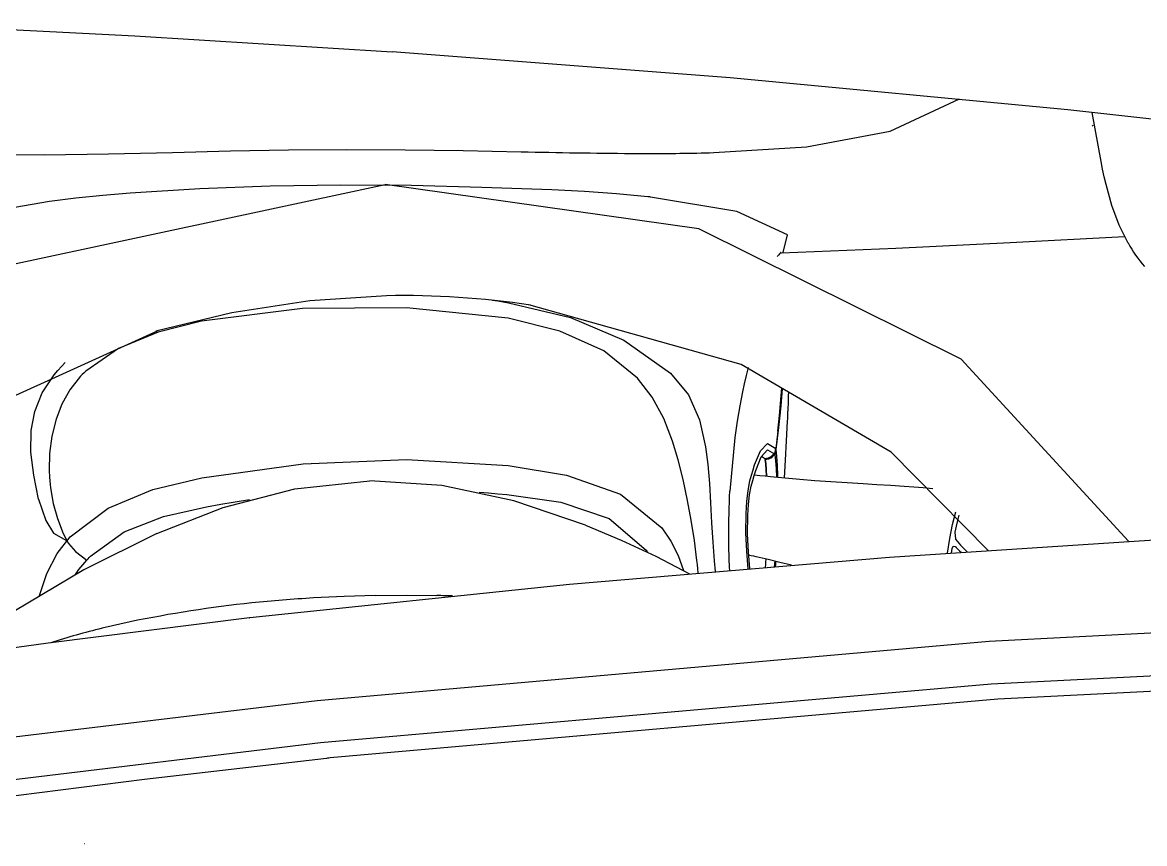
# Model space of a CAD drawing. Header units: millimetres. Extents: x 793 to 3159, y 750 to 2095.
# Drawn here: x 1316.7007 to 1316.9904, y 992.7359 to 992.9479 of the extents above; entities that cross this region are included whole.
import ezdxf

# ---------------------------------------------------------------- set-up
doc = ezdxf.new("R2010")
doc.units = ezdxf.units.MM
doc.linetypes.add('XR-CASETA$0$CONTINUA', pattern=[0])
doc.layers.add('XR-CASETA$0$A-AUTOS', color=8, linetype='Continuous')

# ---------------------------------------------------------------- blocks, each defined once
blk = doc.blocks.new('XR-CASETA$0$A$C75246685')
for p, q in [((-4.725283902572642, -0.1853569784714466), (-4.71750925257254, -0.3584328384712592)), ((-4.732549842572666, -0.3605567084712504), (-4.740398962572612, -0.186414108471439)), ((-4.729228612572684, -0.1861978884714119), (-4.721439002572537, -0.3600870484712857)), ((-4.859401952572512, -0.2522894984713559), (-4.869599402572362, -0.3394583884712858)), ((-4.759257292572669, -0.3033708884713349), (-4.754278352572669, -0.3861888884712528)), ((-4.835121552572558, -0.3240946184713209), (-4.839787992572496, -0.3263472684713236)), ((-4.758127232572519, -0.3244580784712809), (-4.805348602572507, -0.3673876184712697)), ((-4.839787992572496, -0.3263472684713236), (-4.844849032572369, -0.3281972484712981)), ((-4.835412992572514, -0.3545352884712827), (-4.836838172572583, -0.3249986984713189)), ((-4.852230012572476, -0.3301700584712819), (-4.854226782572481, -0.3305826484712782)), ((-4.850243932572425, -0.3297086284713089), (-4.852230012572476, -0.3301700584712819)), ((-4.844849032572369, -0.3281972484712981), (-4.850243932572425, -0.3297086284713089)), ((-4.86467783257251, -0.3324161484713102), (-4.868900852572437, -0.3331426184712711)), ((-4.865576872572432, -0.3331613884713249), (-4.865315642572455, -0.3330060584712839)), ((-4.860454802572462, -0.3316861684712933), (-4.86467783257251, -0.3324161484713102)), ((-4.856232092572441, -0.3309522184713103), (-4.860454802572462, -0.3316861684712933)), ((-4.854226782572481, -0.3305826484712782), (-4.856232092572441, -0.3309522184713103)), ((-4.869599402572362, -0.3394583884712858), (-4.878409212572363, -0.4266165884712052)), ((-4.834163302572391, -0.3840732584712612), (-4.835412992572514, -0.3545352884712827)), ((-4.71750925257254, -0.3584328384712592), (-4.703377172572687, -0.5309540484711022)), ((-4.755967192572483, -0.3606946484712523), (-4.781446012572473, -0.3856105784712724)), ((-4.718258152572502, -0.5341632784711408), (-4.732549842572666, -0.3605567084712504)), ((-4.721439002572537, -0.3600870484712857), (-4.707253812572503, -0.5334090384710919)), ((-4.864374182572532, -0.3853578884712476), (-4.872596222572497, -0.3673978384712484)), ((-4.805348602572507, -0.3673876184712697), (-4.839441312572375, -0.4349533784711923)), ((-4.758919462572633, -0.3691222384712489), (-4.757347502572542, -0.367848738471281)), ((-4.757347502572542, -0.367848738471281), (-4.755618382572607, -0.3661370084712701)), ((-4.755887542572622, -0.3680672384712409), (-4.755517672572637, -0.3676911084712913)), ((-4.762700292572503, -0.369851758471242), (-4.765952242572552, -0.3689485884712838)), ((-4.765125822572485, -0.3681999884712752), (-4.763750702572565, -0.3685884784712528)), ((-4.763750702572565, -0.3685884784712528), (-4.762282502572474, -0.3689548484712475)), ((-4.759061072572536, -0.3706047784712894), (-4.762700292572503, -0.369851758471242)), ((-4.762282502572474, -0.3689548484712475), (-4.760739842572661, -0.3692943584712509)), ((-4.760739842572661, -0.3692943584712509), (-4.758919462572633, -0.3691222384712489)), ((-4.755290922572498, -0.3711601984712445), (-4.759061072572536, -0.3706047784712894)), ((-4.757135712572676, -0.3697339584712438), (-4.757060032572667, -0.3692052384712667)), ((-4.75655099257267, -0.3700017484712532), (-4.757135712572676, -0.3697339584712438)), ((-4.757060032572667, -0.3692052384712667), (-4.757034092572552, -0.3691779284712595)), ((-4.757034092572552, -0.3691779284712595), (-4.757006932572609, -0.3691495484712561)), ((-4.757006932572609, -0.3691495484712561), (-4.756977942572461, -0.3691200984712566)), ((-4.756977942572461, -0.3691200984712566), (-4.756947422572579, -0.3690895784712609)), ((-4.756947422572579, -0.3690895784712609), (-4.756914762572591, -0.3690581484712823)), ((-4.756914762572591, -0.3690581484712823), (-4.756880582572534, -0.3690256484712506)), ((-4.756880582572534, -0.3690256484712506), (-4.756844572572503, -0.3689920784712797)), ((-4.756844572572503, -0.3689920784712797), (-4.756806732572499, -0.3689574384712557)), ((-4.756806732572499, -0.3689574384712557), (-4.756318452572599, -0.3684863984712763)), ((-4.755355012572521, -0.3701859284712725), (-4.75655099257267, -0.3700017484712532)), ((-4.756318452572599, -0.3684863984712763), (-4.755887542572622, -0.3680672384712409)), ((-4.772302642572527, -0.3773708284712427), (-4.772079562572457, -0.3749088284712627)), ((-4.772515662572573, -0.3798299384712607), (-4.772302642572527, -0.3773708284712427)), ((-4.772967322572526, -0.3858261784712624), (-4.772717992572439, -0.3822858384712333)), ((-4.772717992572439, -0.3822858384712333), (-4.772515662572573, -0.3798299384712607)), ((-4.86043588257246, -0.406956708471256), (-4.864374182572532, -0.3853578884712476)), ((-4.833139132572454, -0.4136159484712323), (-4.834163302572391, -0.3840732584712612)), ((-4.781446012572473, -0.3856105784712724), (-4.804363192572623, -0.4241786884711872)), ((-4.77319498257259, -0.3893555384712215), (-4.772967322572526, -0.3858261784712624)), ((-4.754278352572669, -0.3861888884712528), (-4.747791232572466, -0.4688948784711613)), ((-4.773401582572546, -0.3928714684712702), (-4.77319498257259, -0.3893555384712215)), ((-4.773686312572521, -0.3970297984712658), (-4.773401582572546, -0.3928714684712702)), ((-4.773984472572578, -0.4011923984712383), (-4.773686312572521, -0.3970297984712658)), ((-4.774296662572509, -0.4053578884712295), (-4.773984472572578, -0.4011923984712383)), ((-4.774640292572598, -0.4091791484712246), (-4.774296662572509, -0.4053578884712295)), ((-4.859089142572543, -0.4309448984712106), (-4.86043588257246, -0.406956708471256)), ((-4.775003452572606, -0.4129889684712396), (-4.774640292572598, -0.4091791484712246)), ((-4.837784212572501, -0.4120481084712253), (-4.843851722572594, -0.4250835384712275)), ((-4.83318613257245, -0.4131909884712002), (-4.837784212572501, -0.4120481084712253)), ((-4.83321298257249, -0.4137822684712376), (-4.833211462572421, -0.4137839484712061)), ((-4.833211462572421, -0.4137839484712061), (-4.833206572572522, -0.4137894384712411)), ((-4.833206572572522, -0.4137894384712411), (-4.833198032572569, -0.4137990484712475)), ((-4.833198032572569, -0.4137990484712475), (-4.833184602572487, -0.4138132484712003)), ((-4.833184602572487, -0.4138132484712003), (-4.833165682572483, -0.4138324684712132)), ((-4.833165682572483, -0.4138324684712132), (-4.833139742572598, -0.413857648471236)), ((-4.833114112572387, -0.4139374484712164), (-4.833139742572598, -0.4136118284712041)), ((-4.833139742572598, -0.413857648471236), (-4.833105872572446, -0.4138895384712385)), ((-4.833105872572446, -0.4138895384712385), (-4.833061922572483, -0.4139295184712353)), ((-4.795240882572557, -0.4139719384712351), (-4.79813495805763, -0.4136969785104725)), ((-4.793613982572537, -0.4139594184712508), (-4.798032792020649, -0.4135250397748962)), ((-4.796175322572593, -0.4119844784712257), (-4.797090612599163, -0.4119394136390895)), ((-4.794474882572444, -0.4120665684712037), (-4.796175322572593, -0.4119844784712257)), ((-4.791147552572624, -0.414392768471231), (-4.795240882572557, -0.4139719384712351)), ((-4.792752472572488, -0.4121500384712533), (-4.794474882572444, -0.4120665684712037)), ((-4.787987462572459, -0.4145810684712217), (-4.793613982572537, -0.4139594184712508)), ((-4.792428682572449, -0.4121659084712235), (-4.792752472572488, -0.4121500384712533)), ((-4.79210397257259, -0.412181928471199), (-4.792428682572449, -0.4121659084712235)), ((-4.791778962572493, -0.4121979484712313), (-4.79210397257259, -0.412181928471199)), ((-4.791074922572419, -0.412232888471209), (-4.791778962572493, -0.4121979484712313)), ((-4.790369662572517, -0.4122684484712238), (-4.791074922572419, -0.412232888471209)), ((-4.789663482572563, -0.4123042984712413), (-4.790369662572517, -0.4122684484712238)), ((-4.784541412572593, -0.4125868984712327), (-4.789663482572563, -0.4123042984712413)), ((-4.779610692572647, -0.4128894784712145), (-4.784541412572593, -0.4125868984712327)), ((-4.775022982572522, -0.413187938471225), (-4.779610692572647, -0.4128894784712145)), ((-4.775387662572597, -0.4167879484712387), (-4.775003452572606, -0.4129889684712396)), ((-4.752459202572595, -0.4115082484712218), (-4.753201692572588, -0.4145296484712447)), ((-4.787057282572619, -0.4148474884712244), (-4.791147552572624, -0.414392768471231)), ((-4.78236673257254, -0.4152761084712039), (-4.787987462572459, -0.4145810684712217)), ((-4.787057282572619, -0.4148474884712244), (-4.782627652572613, -0.4153781884712373)), ((-4.783897492572463, -0.4175064784712106), (-4.782627652572613, -0.4153781884712373)), ((-4.782151892572641, -0.4154396784712447), (-4.782627652572613, -0.4153781884712373)), ((-4.780500882572482, -0.4150885684712478), (-4.782372222572462, -0.4152770184712438)), ((-4.781897062572511, -0.4153397284711958), (-4.78236673257254, -0.4152761084712039)), ((-4.782250462572505, -0.4175325784712243), (-4.781220182572611, -0.4156857984712304)), ((-4.78167947257259, -0.4155303184712409), (-4.782151892572641, -0.4154396784712447)), ((-4.781429532572587, -0.4154309784712212), (-4.781897062572511, -0.4153397284711958)), ((-4.781220182572611, -0.4156856484712251), (-4.78167947257259, -0.4155303184712409)), ((-4.780975432572519, -0.4155834184712433), (-4.781429532572587, -0.4154309784712212)), ((-4.78122110257243, -0.4158931684712286), (-4.781220792572526, -0.4158634184712185)), ((-4.78122110257243, -0.4159227684712335), (-4.78122110257243, -0.4158931684712286)), ((-4.780533842572481, -0.4165698984712379), (-4.78122110257243, -0.4159227684712335)), ((-4.781220792572526, -0.4158338084712057), (-4.781220492572515, -0.4158042084712008)), ((-4.781220792572526, -0.4158634184712185), (-4.781220792572526, -0.4158338084712057)), ((-4.781220492572515, -0.415745008471248), (-4.781220182572611, -0.4157152484712299)), ((-4.781220492572515, -0.4157746084711961), (-4.781220492572515, -0.415745008471248)), ((-4.781220492572515, -0.4158042084712008), (-4.781220492572515, -0.4157746084711961)), ((-4.781220182572611, -0.4157152484712299), (-4.781220182572611, -0.4156856484712251)), ((-4.779398592572647, -0.4153978684712172), (-4.780975432572519, -0.4155834184712433)), ((-4.780966892572564, -0.4158280184712169), (-4.780975432572519, -0.4155834184712433)), ((-4.780289092572616, -0.4164516384712158), (-4.780966892572564, -0.4158280184712169)), ((-4.780180762572512, -0.41730292847123), (-4.780533842572481, -0.4165698984712379)), ((-4.778193152572499, -0.4149666584712293), (-4.780500882572482, -0.4150885684712478)), ((-4.779954322572507, -0.4171568984712338), (-4.780289092572616, -0.4164516384712158)), ((-4.779812712572606, -0.4181430784712177), (-4.779954322572507, -0.4171568984712338)), ((-4.777459202572458, -0.4152670984712188), (-4.779398592572647, -0.4153978684712172)), ((-4.775552152572458, -0.4149047084711981), (-4.778193152572499, -0.4149666584712293)), ((-4.775223482572641, -0.4151915684712151), (-4.777459202572458, -0.4152670984712188)), ((-4.775507602572474, -0.4149042484712311), (-4.775552152572458, -0.4149047084711981)), ((-4.775539032572509, -0.4181671884712444), (-4.775387662572597, -0.4167879484712387)), ((-4.775462742572585, -0.414903638471202), (-4.775507602572474, -0.4149042484712311)), ((-4.775417882572468, -0.414903178471235), (-4.775462742572585, -0.414903638471202)), ((-4.77537332257259, -0.4149025684712058), (-4.775417882572468, -0.414903178471235)), ((-4.775328462572474, -0.4149021084712388), (-4.77537332257259, -0.4149025684712058)), ((-4.775283602572585, -0.4149014984712096), (-4.775328462572474, -0.4149021084712388)), ((-4.775238742572468, -0.4149010384712426), (-4.775283602572585, -0.4149014984712096)), ((-4.77519388257258, -0.4149004284712135), (-4.775238742572468, -0.4149010384712426)), ((-4.753201692572588, -0.4145296484712447), (-4.753937162572469, -0.4175510384712027)), ((-4.753020422572603, -0.4157814784712457), (-4.753459562572629, -0.4157408884712197)), ((-4.753010352572459, -0.4155306184712515), (-4.753437292572584, -0.4154943084712102)), ((-4.752577612572508, -0.4158238984712455), (-4.753020422572603, -0.4157814784712457)), ((-4.752581572572465, -0.4155684584711992), (-4.753010352572459, -0.4155306184712515)), ((-4.752151282572527, -0.4156075284712131), (-4.752581572572465, -0.4155684584711992)), ((-4.752131442572476, -0.415868148471219), (-4.752577612572508, -0.4158238984712455)), ((-4.782043242572513, -0.4193666784712207), (-4.783897492572463, -0.4175064784712106)), ((-4.780471592572552, -0.4191529084712045), (-4.782250462572505, -0.4175325784712243)), ((-4.778414402572593, -0.420869368471216), (-4.782043242572513, -0.4193666784712207)), ((-4.78051096257252, -0.4191316984712046), (-4.780431002572527, -0.418864818471235)), ((-4.7769697025725, -0.4205638884712073), (-4.780471592572552, -0.4191529084712045)), ((-4.780431002572527, -0.418864818471235), (-4.780267732572497, -0.4185929084711973)), ((-4.780267732572497, -0.4185929084711973), (-4.780015352572603, -0.4183161084712026)), ((-4.780015352572603, -0.4183161084712026), (-4.780180762572512, -0.41730292847123)), ((-4.778696382572547, -0.4179830084712251), (-4.779812712572606, -0.4181430784712177)), ((-4.779812712572606, -0.4181430784712177), (-4.778696382572547, -0.4179830084712251)), ((-4.777223302572451, -0.4178734584712345), (-4.778696382572547, -0.4179830084712251)), ((-4.778696382572547, -0.4179830084712251), (-4.777223302572451, -0.4178734584712345)), ((-4.775499052572627, -0.4178044884712051), (-4.777223302572451, -0.4178734584712345)), ((-4.777223302572451, -0.4178734584712345), (-4.775499052572627, -0.4178044884712051)), ((-4.775845732572519, -0.4209296384712218), (-4.775691622572481, -0.4195477984712)), ((-4.775691622572481, -0.4195477984712), (-4.775539032572509, -0.4181671884712444)), ((-4.753937162572469, -0.4175510384712027), (-4.754665312572456, -0.420572128471207)), ((-4.754078772572597, -0.4181366684712487), (-4.75337442257262, -0.4181861084712466)), ((-4.75337442257262, -0.4181861084712466), (-4.752663972572577, -0.4182395084712028)), ((-4.752663972572577, -0.4182395084712028), (-4.751947112572566, -0.4182973484712136)), ((-4.803569732572555, -0.4223915784712347), (-4.801456092572493, -0.4229115984711882)), ((-4.801456092572493, -0.4229115984711882), (-4.799348852572506, -0.4234101084711881)), ((-4.777102752572431, -0.4212985984712248), (-4.778414402572593, -0.420869368471216)), ((-4.77571817257251, -0.4217075284712167), (-4.777102752572431, -0.4212985984712248)), ((-4.77569803257245, -0.4209760284712445), (-4.7769697025725, -0.4205638884712073)), ((-4.774260962572612, -0.4220954084712219), (-4.77571817257251, -0.4217075284712167)), ((-4.774355562572623, -0.4213761084712076), (-4.77569803257245, -0.4209760284712445)), ((-4.772937412572558, -0.4217555984712078), (-4.774355562572623, -0.4213761084712076)), ((-4.771797582572503, -0.4225958984712009), (-4.774260962572612, -0.4220954084712219)), ((-4.770721832572576, -0.4222060384712166), (-4.772937412572558, -0.4217555984712078)), ((-4.768983552572648, -0.4229489884712337), (-4.771797582572503, -0.4225958984712009)), ((-4.768202912572518, -0.4225273884711953), (-4.770721832572576, -0.4222060384712166)), ((-4.765892432572513, -0.4231470484712361), (-4.768983552572648, -0.4229489884712337)), ((-4.765441682572487, -0.422715678471235), (-4.768202912572518, -0.4225273884711953)), ((-4.760523472572572, -0.4227936484712416), (-4.765441682572487, -0.422715678471235)), ((-4.756149382572517, -0.4230496984712034), (-4.76090585257259, -0.4232118984712372)), ((-4.755979402572506, -0.4226192484711931), (-4.760523472572572, -0.4227936484712416)), ((-4.751608672572615, -0.4227048484712271), (-4.756149382572517, -0.4230496984712034)), ((-4.751641022572471, -0.4222850784712194), (-4.755979402572506, -0.4226192484711931)), ((-4.754965912572628, -0.4218982684712103), (-4.755115452572566, -0.4225612584712338)), ((-4.754815772572669, -0.4212351184712304), (-4.754965912572628, -0.4218982684712103)), ((-4.754665312572456, -0.420572128471207), (-4.754815772572669, -0.4212351184712304)), ((-4.843851722572594, -0.4250835384712275), (-4.847720122572468, -0.4473151384711685)), ((-4.804363192572623, -0.4241786884711872), (-4.820057772572566, -0.4789278384711509)), ((-4.799348852572506, -0.4234101084711881), (-4.797255652572517, -0.423881448471235)), ((-4.797255652572517, -0.423881448471235), (-4.793671362572582, -0.4246068584712078)), ((-4.793671362572582, -0.4246068584712078), (-4.789738252572419, -0.4252924284712379)), ((-4.789738252572419, -0.4252924284712379), (-4.785488072572546, -0.4259245984711982)), ((-4.785488072572546, -0.4259245984711982), (-4.771691382572612, -0.4273000284711941)), ((-4.76090585257259, -0.4232118984712372), (-4.765892432572513, -0.4231470484712361)), ((-4.878409212572363, -0.4266165884712052), (-4.88560648257237, -0.5138445284711395)), ((-4.770258272572505, -0.4273839484712028), (-4.771691382572612, -0.4273000284711941)), ((-4.768796482572611, -0.4274576484712327), (-4.770258272572505, -0.4273839484712028)), ((-4.767305082572534, -0.4275211284712271), (-4.768796482572611, -0.4274576484712327)), ((-4.762850742572595, -0.427640758471199), (-4.767305082572534, -0.4275211284712271)), ((-4.758191012572638, -0.4276581584711892), (-4.762850742572595, -0.427640758471199)), ((-4.753489782572501, -0.427558668471221), (-4.758191012572638, -0.4276581584711892)), ((-4.752737522572602, -0.4275311984712005), (-4.753489782572501, -0.427558668471221)), ((-4.751986792572665, -0.4275003784711942), (-4.752737522572602, -0.4275311984712005)), ((-4.751238492572497, -0.4274660484711888), (-4.751986792572665, -0.4275003784711942)), ((-4.758526402572556, -0.4318057984712312), (-4.753684172572661, -0.4314855184711917)), ((-4.753684172572661, -0.4314855184711917), (-4.752762542572668, -0.4314133384712307)), ((-4.752762542572668, -0.4314133384712307), (-4.751847632572548, -0.4313373484712031)), ((-4.751847632572548, -0.4313373484712031), (-4.750939732572647, -0.4312573984712174)), ((-4.790142612572594, -0.4350221984712164), (-4.78316171257245, -0.4335085284712079)), ((-4.78316171257245, -0.4335085284712079), (-4.778534642572482, -0.4329584484712257)), ((-4.778534642572482, -0.4329584484712257), (-4.773655182572497, -0.4325839984711877)), ((-4.773655182572497, -0.4325839984711877), (-4.768641752572534, -0.4323084184711945)), ((-4.768641752572534, -0.4323084184711945), (-4.763546542572499, -0.4320661084712186)), ((-4.763546542572499, -0.4320661084712186), (-4.758526402572556, -0.4318057984712312)), ((-4.839441312572375, -0.4349533784711923), (-4.851348362572366, -0.5158420484711144)), ((-4.796606542572476, -0.4378031084712291), (-4.790142612572594, -0.4350221984712164)), ((-4.764249972572657, -0.4373403084711925), (-4.769303682572513, -0.4382530984712219)), ((-4.75901010257246, -0.4365375484711933), (-4.764249972572657, -0.4373403084711925)), ((-4.753799532572543, -0.435902328471201), (-4.75901010257246, -0.4365375484711933)), ((-4.752727752572468, -0.4357872684712163), (-4.753799532572543, -0.435902328471201)), ((-4.751659642572462, -0.4356784784712034), (-4.752727752572468, -0.4357872684712163)), ((-4.750595492572641, -0.4355753284712307), (-4.751659642572462, -0.4356784784712034)), ((-4.80220712257244, -0.442415538471181), (-4.796606542572476, -0.4378031084712291)), ((-4.774722382572576, -0.4393421184712168), (-4.779833162572572, -0.440572738471218)), ((-4.769303682572513, -0.4382530984712219), (-4.774722382572576, -0.4393421184712168)), ((-4.755126132572627, -0.4407768984712277), (-4.751255582572525, -0.4394098584711799)), ((-4.754947302572531, -0.4465459384711892), (-4.750412692572467, -0.4378464484712197)), ((-4.810810332572486, -0.4544545684711637), (-4.80220712257244, -0.442415538471181)), ((-4.784652502572612, -0.4420082784712065), (-4.790528662572455, -0.4442812284711693)), ((-4.779833162572572, -0.440572738471218), (-4.784652502572612, -0.4420082784712065)), ((-4.762285552572506, -0.4449132484711811), (-4.758816922572464, -0.4426062784711747)), ((-4.758816922572464, -0.4426062784711747), (-4.755126132572627, -0.4407768984712277)), ((-4.790528662572455, -0.4442812284711693), (-4.796011142572638, -0.4472096984711982)), ((-4.771042572572582, -0.4555734984711819), (-4.762285552572506, -0.4449132484711811)), ((-4.859004912572459, -0.4522208384711633), (-4.858973172572519, -0.4484278084711662)), ((-4.847799472572546, -0.4480083384711691), (-4.848606352572573, -0.456142798471177)), ((-4.847773222572528, -0.4477773284711759), (-4.847799472572546, -0.4480083384711691)), ((-4.847746672572498, -0.4475461584711696), (-4.847773222572528, -0.4477773284711759)), ((-4.847720122572468, -0.4473151384711685), (-4.847746672572498, -0.4475461584711696)), ((-4.796011142572638, -0.4472096984711982), (-4.800989782572628, -0.4509809084711663)), ((-4.764773962572576, -0.4585532384711826), (-4.75652536257246, -0.4489768184712091)), ((-4.759195342572525, -0.4554709584711816), (-4.754947302572531, -0.4465459384711892)), ((-4.75652536257246, -0.4489768184712091), (-4.756332182572463, -0.4488365884712096)), ((-4.756332182572463, -0.4488365884712096), (-4.756138402572673, -0.4486983484711971)), ((-4.756138402572673, -0.4486983484711971), (-4.755943392572476, -0.4485620884712205)), ((-4.800989782572628, -0.4509809084711663), (-4.808048492572539, -0.4596582784712098)), ((-4.816727082572583, -0.4682189184711945), (-4.810810332572486, -0.4544545684711637)), ((-4.848606352572573, -0.456142798471177), (-4.849227082572383, -0.4644264984711697)), ((-4.776035552572579, -0.4694690684711702), (-4.771042572572582, -0.4555734984711819)), ((-4.763109832572467, -0.4646395084711515), (-4.759195342572525, -0.4554709584711816)), ((-4.808048492572539, -0.4596582784712098), (-4.813229462572621, -0.4709963184711512)), ((-4.769034522572496, -0.4709599984711588), (-4.764773962572576, -0.4585532384711826)), ((-4.849227082572383, -0.4644264984711697), (-4.849703772572523, -0.4727976184711622)), ((-4.763107702572484, -0.4646405784712045), (-4.769477632572602, -0.4830976084711836)), ((-4.820631502572609, -0.4842032584711831), (-4.816727082572583, -0.4682189184711945)), ((-4.747791232572466, -0.4688948784711613), (-4.739651582572491, -0.5514308884711171)), ((-4.813229462572621, -0.4709963184711512), (-4.81663217257244, -0.4843032084711752)), ((-4.778614902572485, -0.4844849384711836), (-4.776035552572579, -0.4694690684711702)), ((-4.771113072572575, -0.4848743384711441), (-4.769034522572496, -0.4709599984711588)), ((-4.849703772572523, -0.4727976184711622), (-4.850478002572458, -0.4908701284711299)), ((-4.859996432572528, -0.4956413984711219), (-4.859602142572498, -0.4806598584711708)), ((-4.769477632572602, -0.4830976084711836), (-4.77356271257247, -0.5016994484711575)), ((-4.821109712572592, -0.4869332084711857), (-4.820875032572416, -0.4855657184711788)), ((-4.820875032572416, -0.4855657184711788), (-4.820631502572609, -0.4842032584711831)), ((-4.81663217257244, -0.4843032084711752), (-4.8194434525725, -0.5105408484711518)), ((-4.780286962572631, -0.5107440884711139), (-4.778614902572485, -0.4844849384711836)), ((-4.771348662572449, -0.4872637184711551), (-4.771113072572575, -0.4848743384711441)), ((-4.821335542572455, -0.4883058884711602), (-4.821109712572592, -0.4869332084711857)), ((-4.771762182572616, -0.4920529884711585), (-4.771565032572539, -0.4896567484711625)), ((-4.771565032572539, -0.4896567484711625), (-4.771348662572449, -0.4872637184711551)), ((-4.850478002572458, -0.4908701284711299), (-4.851026092572396, -0.509082868471154)), ((-4.86031259257254, -0.5106565084711577), (-4.859996432572528, -0.4956413984711219)), ((-4.77356271257247, -0.5016994484711575), (-4.774863072572657, -0.5203008184710995)), ((-4.745269262572606, -0.5110988584711152), (-4.745141692572474, -0.5031404884711322)), ((-4.851026092572396, -0.509082868471154), (-4.851295262572534, -0.5272826384711209)), ((-4.860474942572523, -0.525702888471102), (-4.86031259257254, -0.5106565084711577)), ((-4.8194434525725, -0.5105408484711518), (-4.819437042572531, -0.5373824284710907)), ((-4.779328092572653, -0.5374616184710987), (-4.780286962572631, -0.5107440884711139)), ((-4.745253692572647, -0.5190668484711125), (-4.745269562572616, -0.5110985484711535)), ((-4.890111792572383, -0.5802381084710931), (-4.885606172572465, -0.5138445284711395)), ((-4.822648102572543, -0.5157045684711364), (-4.821478972572435, -0.535446848471139)), ((-4.831012972572466, -0.6136948384710479), (-4.851348362572366, -0.5158420484711144)), ((-4.77290567257262, -0.5396654484710837), (-4.774862762572523, -0.5203009784711128)), ((-4.745253392572635, -0.5190666884711562), (-4.745052892572517, -0.5270397184711157)), ((-4.860441682572513, -0.5407366184711293), (-4.860474942572523, -0.525702888471102)), ((-4.851295262572534, -0.5272826384711209), (-4.851137482572425, -0.5455683084711325)), ((-4.745052282572601, -0.5270401684711317), (-4.744709262572655, -0.5350095284711358)), ((-4.703377172572687, -0.5309540484711022), (-4.703344212572687, -0.5312755584710942)), ((-4.703344212572687, -0.5312755584710942), (-4.703310942572557, -0.5315970584711353)), ((-4.703310942572557, -0.5315970584711353), (-4.703277372572641, -0.5319185584711194)), ((-4.703277372572641, -0.5319185584711194), (-4.698132422572712, -0.5789192884710986)), ((-4.821478972572435, -0.535446848471139), (-4.81848764257245, -0.5556778684711219)), ((-4.708762912572523, -0.6170210984710423), (-4.718258152572502, -0.5341632784711408)), ((-4.707253812572503, -0.5334090384710919), (-4.697827852572686, -0.6161496684710244)), ((-4.819437042572531, -0.5373824284710907), (-4.816373082572566, -0.5635362984710639)), ((-4.775931792572578, -0.5636478384710985), (-4.779328092572653, -0.5374616184710987)), ((-4.860248812572422, -0.5557468384710944), (-4.860441682572513, -0.5407366184711293)), ((-4.768172702572542, -0.55815131847109), (-4.77290567257262, -0.5396654484710837)), ((-4.851137482572425, -0.5455683084711325), (-4.850508512572446, -0.5637531284710633)), ((-4.769674472572546, -0.5550815584710734), (-4.770207612572562, -0.5513649684711197)), ((-4.739637242572483, -0.551561958471126), (-4.739651582572491, -0.5514308884711171)), ((-4.739637242572483, -0.551561958471126), (-4.73347269257249, -0.6036188484710295)), ((-4.859968052572526, -0.5707468384710808), (-4.860248812572422, -0.5557468384710944)), ((-4.81848764257245, -0.5556778684711219), (-4.813839512572598, -0.5753253884711002)), ((-4.769086702572507, -0.5587885284710695), (-4.769674472572546, -0.5550815584710734)), ((-4.768444312572568, -0.5624849684710683), (-4.769086702572507, -0.5587885284710695)), ((-4.761601652572494, -0.5753806284710948), (-4.768172702572542, -0.55815131847109)), ((-4.850508512572446, -0.5637531284710633), (-4.849477022572387, -0.5817507084710485)), ((-4.816373082572566, -0.5635362984710639), (-4.81359659257248, -0.5746974884710597)), ((-4.77298532257248, -0.5763576484710882), (-4.775931792572578, -0.5636478384710985)), ((-4.765970552572639, -0.5735662084710782), (-4.768444312572568, -0.5624849684710683)), ((-4.859670202572373, -0.5872989584710524), (-4.859968052572526, -0.5707468384710808)), ((-4.762044162572578, -0.5837656384710784), (-4.765970552572639, -0.5735662084710782)), ((-4.787099092572475, -0.634755318471008), (-4.813957312572597, -0.5749068384710938)), ((-4.81359659257248, -0.5746974884710597), (-4.809412322572483, -0.584987558471056)), ((-4.768246252572566, -0.5879012284710541), (-4.77298532257248, -0.5763576484710882)), ((-4.761599212572605, -0.5753800184710656), (-4.752314852572566, -0.5942970984710599)), ((-4.698132422572712, -0.5789192884710986), (-4.692387482572598, -0.6258379284710429)), ((-4.893972562572457, -0.6466576384709981), (-4.890111792572383, -0.5802381084710931)), ((-4.849477022572387, -0.5817507084710485), (-4.848941742572492, -0.5887972184710577)), ((-4.738814182572582, -0.5823935684710762), (-4.737212312572523, -0.5896149384710441)), ((-4.809412322572483, -0.584987558471056), (-4.803637482572526, -0.5934387884710475)), ((-4.755847872572644, -0.5924828284710486), (-4.762044162572578, -0.5837656384710784)), ((-4.859524932572526, -0.6038742784710678), (-4.859670202572373, -0.5872989584710524)), ((-4.7608591625725, -0.5977283484710654), (-4.768246252572566, -0.5879012284710541)), ((-4.848941742572492, -0.5887972184710577), (-4.848290802572478, -0.5957468384710581)), ((-4.803637482572526, -0.5934387884710475), (-4.803194982572563, -0.5939095284710731)), ((-4.803194982572563, -0.5939095284710731), (-4.802746062572509, -0.5943666784710615)), ((-4.757049042572475, -0.5963994584710406), (-4.754826142572597, -0.5934804484710697)), ((-4.755511262572667, -0.5928215784710745), (-4.755847872572644, -0.5924828284710486)), ((-4.755170682572611, -0.5931540684710797), (-4.755511262572667, -0.5928215784710745)), ((-4.754826142572597, -0.5934804484710697), (-4.755170682572611, -0.5931540684710797)), ((-4.753632902572576, -0.5945369684710329), (-4.754826142572597, -0.5934804484710697)), ((-4.848290802572478, -0.5957468384710581), (-4.847519012572433, -0.6025687384710352)), ((-4.802746062572509, -0.5943666784710615), (-4.802290442572598, -0.5948102484710774)), ((-4.802290442572598, -0.5948102484710774), (-4.798799532572616, -0.5976090184710472)), ((-4.759153842572573, -0.5982179984710854), (-4.757049042572475, -0.5963994584710406)), ((-4.752408232572519, -0.5955126184710764), (-4.753632902572576, -0.5945369684710329)), ((-4.751154572572545, -0.5964099884710379), (-4.752408232572519, -0.5955126184710764)), ((-4.752314852572566, -0.5942970984710599), (-4.741635532572558, -0.6123686984710446)), ((-4.681646512572684, -0.594571608471057), (-4.681663302572701, -0.5945078284710519)), ((-4.804847812572575, -0.5996967284710593), (-4.805860082572621, -0.5987226084710358)), ((-4.803787932572618, -0.6006537584710543), (-4.804847812572575, -0.5996967284710593)), ((-4.798799532572616, -0.5976090184710472), (-4.795092252572545, -0.599700538471069)), ((-4.795092252572545, -0.599700538471069), (-4.791261992572458, -0.6011974284710675)), ((-4.76558817257262, -0.6009822784710366), (-4.761714572572487, -0.5995395584710366)), ((-4.761811922572519, -0.602041848471032), (-4.759881682572654, -0.5986580584710453)), ((-4.761714572572487, -0.5995395584710366), (-4.759153842572573, -0.5982179984710854)), ((-4.756593722572574, -0.6011243384710668), (-4.7608591625725, -0.5977283484710654)), ((-4.847519012572433, -0.6025687384710352), (-4.843881622572439, -0.6238066784710269)), ((-4.802679232572586, -0.6015944584710553), (-4.803787932572618, -0.6006537584710543)), ((-4.798052152572495, -0.604720078471047), (-4.802679232572586, -0.6015944584710553)), ((-4.791261992572458, -0.6011974284710675), (-4.786862882572564, -0.6023184884710702)), ((-4.786862882572564, -0.6023184884710702), (-4.782432952572548, -0.6029140384710275)), ((-4.774449252572481, -0.602819438471073), (-4.773503512572574, -0.6027129284710498)), ((-4.773503512572574, -0.6027129284710498), (-4.769526462572571, -0.6020371184710314)), ((-4.769526462572571, -0.6020371184710314), (-4.76558817257262, -0.6009822784710366)), ((-4.765109042572589, -0.6039621684710426), (-4.761811922572519, -0.602041848471032)), ((-4.751430152572652, -0.6038057684710623), (-4.756593722572574, -0.6011243384710668)), ((-4.859704072572526, -0.620457838471026), (-4.859524932572526, -0.6038742784710678)), ((-4.793293552572436, -0.6066794584710636), (-4.798052152572495, -0.604720078471047)), ((-4.782432952572548, -0.6029140384710275), (-4.778002412572618, -0.6030376384710792)), ((-4.778002412572618, -0.6030376384710792), (-4.777449432572552, -0.6030223784710245)), ((-4.777449432572552, -0.6030223784710245), (-4.776896762572619, -0.6030002584710417)), ((-4.776896762572619, -0.6030002584710417), (-4.776344392572468, -0.6029712684710661)), ((-4.776344392572468, -0.6029712684710661), (-4.775396212572446, -0.602905498471074)), ((-4.775396212572446, -0.602905498471074), (-4.774449252572481, -0.602819438471073)), ((-4.770617162572648, -0.6058283184710547), (-4.765109042572589, -0.6039621684710426)), ((-4.745744722572566, -0.6057475984710265), (-4.751430152572652, -0.6038057684710623)), ((-4.73347269257249, -0.6036188484710295), (-4.726587312572632, -0.6555631184710079)), ((-4.788366492572436, -0.607638618471043), (-4.793293552572436, -0.6066794584710636)), ((-4.782760412572428, -0.6077394784710748), (-4.788366492572436, -0.607638618471043)), ((-4.776860142572446, -0.6070645884710473), (-4.782760412572428, -0.6077394784710748)), ((-4.770617162572648, -0.6058283184710547), (-4.776860142572446, -0.6070645884710473))]:
    blk.add_line(p, q)
for centre, radius, start, end in [((-4.852197972572525, -0.2928821484713069), 0.0355785299999677, 298.6252250002514, 310.624370999748), ((-4.525919892572687, -0.0692215684715336), 0.4616918599995801, 228.2968289999532, 228.45143100013), ((-5.523658542571752, -0.4440961384712239), 0.6646997099993955, 359.6263689999441, 1.133417000003863), ((-7.267646582570364, -0.4159683984712217), 2.408913419997809, 358.4610250000741, 359.1375989999836), ((-4.595048612572668, -0.5132562984711342), 0.227612799999793, 171.2221530000458, 180.6144560000673), ((-4.401373382572841, -0.5117954184711097), 0.3438776399996873, 177.8836520000007, 178.5581669999475), ((-4.382620032572845, -0.5157480584711323), 0.3626015099996702, 183.0468439999761, 185.5675659999842), ((-4.427447912572802, -0.5198349684711446), 0.3175888999997112, 185.6144409999995, 191.3588260000773), ((-4.542121372572751, -0.5430799084711282), 0.2005643999998176, 193.4168849999583, 197.3596949998771)]:
    blk.add_arc(centre, radius, start, end)

msp = doc.modelspace()

# ---------------------------------------------------------------- block references
at = {"layer": 'XR-CASETA$0$A-AUTOS', "color": 8, "linetype": 'XR-CASETA$0$CONTINUA', "ltscale": 0.5, "rotation": 270.3359986411695}
msp.add_blockref('XR-CASETA$0$A$C75246685', (1317.338627912188, 988.0578340315337, 289.1439441184484), dxfattribs=at)

doc.saveas('drawing.dxf')
